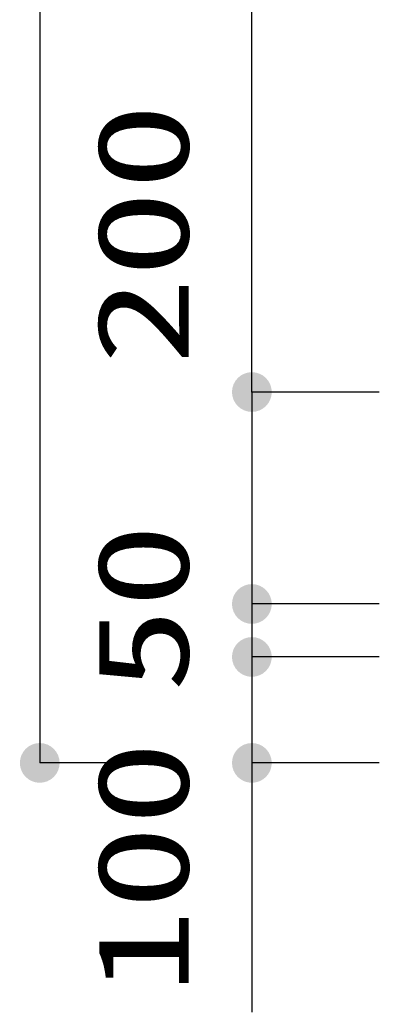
# Model space of a CAD drawing. Units: millimetres, scale not verified. Extents: x -9125 to 8193, y -6841 to 5236.
# Drawn here: x -6103 to -5765, y -4496 to -3559 of the extents above; entities that cross this region are included whole.
import ezdxf
from ezdxf.enums import TextEntityAlignment as Align

# ---------------------------------------------------------------- set-up
doc = ezdxf.new("R2010")
doc.units = ezdxf.units.MM
doc.header["$LTSCALE"] = 30
doc.layers.add('0-6_SUNPO', color=7, linetype='Continuous', lineweight=25)
doc.styles.add('ＭＳ ゴシック', font='')
doc.styles.get('ＭＳ ゴシック').set_extended_font_data('MS Gothic')

msp = doc.modelspace()

# ---------------------------------------------------------------- linework, layer by layer
at = {"layer": '0-6_SUNPO', "color": 4}
for p, q in [((-6084.69, -2060.72), (-6084.69, -4260.72)), ((-5884.69, -3910.72), (-5884.69, -2310.72)), ((-5764.69, -3910.72), (-5884.69, -3910.72)), ((-5884.69, -3910.72), (-5884.69, -4110.72)), ((-5764.69, -3910.72), (-5884.69, -3910.72)), ((-5764.69, -4110.72), (-5884.69, -4110.72)), ((-5764.69, -4110.72), (-5884.69, -4110.72)), ((-5884.69, -4110.72), (-5884.69, -4160.72)), ((-5764.69, -4160.72), (-5884.69, -4160.72)), ((-5764.69, -4160.72), (-5884.69, -4160.72)), ((-5884.69, -4160.72), (-5884.69, -4260.72)), ((-5964.69, -4260.72), (-6084.69, -4260.72)), ((-5764.69, -4260.72), (-5884.69, -4260.72)), ((-5884.69, -4260.72), (-5884.69, -4495.96))]:
    msp.add_line(p, q, dxfattribs=at)
at = {"layer": '0-6_SUNPO'}
for points in [[(-5895.11, -3895.13), (-5884.69, -3910.72), (-5897.95, -3897.46)], [(-5895.11, -3895.13), (-5884.69, -3910.72), (-5897.95, -3897.46)], [(-5891.87, -3893.4), (-5884.69, -3910.72), (-5895.11, -3895.13)], [(-5891.87, -3893.4), (-5884.69, -3910.72), (-5895.11, -3895.13)], [(-5888.35, -3892.33), (-5884.69, -3910.72), (-5891.87, -3893.4)], [(-5888.35, -3892.33), (-5884.69, -3910.72), (-5891.87, -3893.4)], [(-5884.69, -3891.97), (-5884.69, -3910.72), (-5888.35, -3892.33)], [(-5884.69, -3891.97), (-5884.69, -3910.72), (-5888.35, -3892.33)], [(-5881.03, -3892.33), (-5884.69, -3910.72), (-5884.69, -3891.97)], [(-5881.03, -3892.33), (-5884.69, -3910.72), (-5884.69, -3891.97)], [(-5877.52, -3893.4), (-5884.69, -3910.72), (-5881.03, -3892.33)], [(-5877.52, -3893.4), (-5884.69, -3910.72), (-5881.03, -3892.33)], [(-5874.27, -3895.13), (-5884.69, -3910.72), (-5877.52, -3893.4)], [(-5874.27, -3895.13), (-5884.69, -3910.72), (-5877.52, -3893.4)], [(-5871.43, -3897.46), (-5884.69, -3910.72), (-5874.27, -3895.13)], [(-5871.43, -3897.46), (-5884.69, -3910.72), (-5874.27, -3895.13)], [(-5902.01, -3903.55), (-5884.69, -3910.72), (-5903.08, -3907.06)], [(-5902.01, -3903.55), (-5884.69, -3910.72), (-5903.08, -3907.06)], [(-5900.28, -3900.31), (-5884.69, -3910.72), (-5902.01, -3903.55)], [(-5900.28, -3900.31), (-5884.69, -3910.72), (-5902.01, -3903.55)], [(-5897.95, -3897.46), (-5884.69, -3910.72), (-5900.28, -3900.31)], [(-5897.95, -3897.46), (-5884.69, -3910.72), (-5900.28, -3900.31)], [(-5869.1, -3900.31), (-5884.69, -3910.72), (-5871.43, -3897.46)], [(-5869.1, -3900.31), (-5884.69, -3910.72), (-5871.43, -3897.46)], [(-5867.37, -3903.55), (-5884.69, -3910.72), (-5869.1, -3900.31)], [(-5867.37, -3903.55), (-5884.69, -3910.72), (-5869.1, -3900.31)], [(-5866.3, -3907.06), (-5884.69, -3910.72), (-5867.37, -3903.55)], [(-5866.3, -3907.06), (-5884.69, -3910.72), (-5867.37, -3903.55)], [(-5903.08, -3907.06), (-5884.69, -3910.72), (-5903.44, -3910.72)], [(-5903.08, -3907.06), (-5884.69, -3910.72), (-5903.44, -3910.72)], [(-5903.44, -3910.72), (-5884.69, -3910.72), (-5903.08, -3914.38)], [(-5903.44, -3910.72), (-5884.69, -3910.72), (-5903.08, -3914.38)], [(-5903.08, -3914.38), (-5884.69, -3910.72), (-5902.01, -3917.9)], [(-5903.08, -3914.38), (-5884.69, -3910.72), (-5902.01, -3917.9)], [(-5902.01, -3917.9), (-5884.69, -3910.72), (-5900.28, -3921.14)], [(-5902.01, -3917.9), (-5884.69, -3910.72), (-5900.28, -3921.14)], [(-5900.28, -3921.14), (-5884.69, -3910.72), (-5897.95, -3923.98)], [(-5900.28, -3921.14), (-5884.69, -3910.72), (-5897.95, -3923.98)], [(-5897.95, -3923.98), (-5884.69, -3910.72), (-5895.11, -3926.31)], [(-5897.95, -3923.98), (-5884.69, -3910.72), (-5895.11, -3926.31)], [(-5895.11, -3926.31), (-5884.69, -3910.72), (-5891.87, -3928.05)], [(-5895.11, -3926.31), (-5884.69, -3910.72), (-5891.87, -3928.05)], [(-5891.87, -3928.05), (-5884.69, -3910.72), (-5888.35, -3929.11)], [(-5891.87, -3928.05), (-5884.69, -3910.72), (-5888.35, -3929.11)], [(-5888.35, -3929.11), (-5884.69, -3910.72), (-5884.69, -3929.47)], [(-5888.35, -3929.11), (-5884.69, -3910.72), (-5884.69, -3929.47)], [(-5865.94, -3910.72), (-5884.69, -3910.72), (-5866.3, -3907.06)], [(-5865.94, -3910.72), (-5884.69, -3910.72), (-5866.3, -3907.06)], [(-5884.69, -3929.47), (-5884.69, -3910.72), (-5881.03, -3929.11)], [(-5881.03, -3929.11), (-5884.69, -3910.72), (-5877.52, -3928.05)], [(-5877.52, -3928.05), (-5884.69, -3910.72), (-5874.27, -3926.31)], [(-5874.27, -3926.31), (-5884.69, -3910.72), (-5871.43, -3923.98)], [(-5871.43, -3923.98), (-5884.69, -3910.72), (-5869.1, -3921.14)], [(-5869.1, -3921.14), (-5884.69, -3910.72), (-5867.37, -3917.9)], [(-5867.37, -3917.9), (-5884.69, -3910.72), (-5866.3, -3914.38)], [(-5866.3, -3914.38), (-5884.69, -3910.72), (-5865.94, -3910.72)], [(-5884.69, -3929.47), (-5884.69, -3910.72), (-5881.03, -3929.11)], [(-5881.03, -3929.11), (-5884.69, -3910.72), (-5877.52, -3928.05)], [(-5877.52, -3928.05), (-5884.69, -3910.72), (-5874.27, -3926.31)], [(-5874.27, -3926.31), (-5884.69, -3910.72), (-5871.43, -3923.98)], [(-5871.43, -3923.98), (-5884.69, -3910.72), (-5869.1, -3921.14)], [(-5869.1, -3921.14), (-5884.69, -3910.72), (-5867.37, -3917.9)], [(-5867.37, -3917.9), (-5884.69, -3910.72), (-5866.3, -3914.38)], [(-5866.3, -3914.38), (-5884.69, -3910.72), (-5865.94, -3910.72)], [(-5888.35, -4092.33), (-5884.69, -4110.72), (-5891.87, -4093.4)], [(-5888.35, -4092.33), (-5884.69, -4110.72), (-5891.87, -4093.4)], [(-5884.69, -4091.97), (-5884.69, -4110.72), (-5888.35, -4092.33)], [(-5884.69, -4091.97), (-5884.69, -4110.72), (-5888.35, -4092.33)], [(-5881.03, -4092.33), (-5884.69, -4110.72), (-5884.69, -4091.97)], [(-5881.03, -4092.33), (-5884.69, -4110.72), (-5884.69, -4091.97)], [(-5877.52, -4093.4), (-5884.69, -4110.72), (-5881.03, -4092.33)], [(-5877.52, -4093.4), (-5884.69, -4110.72), (-5881.03, -4092.33)], [(-5900.28, -4100.31), (-5884.69, -4110.72), (-5902.01, -4103.55)], [(-5900.28, -4100.31), (-5884.69, -4110.72), (-5902.01, -4103.55)], [(-5897.95, -4097.46), (-5884.69, -4110.72), (-5900.28, -4100.31)], [(-5897.95, -4097.46), (-5884.69, -4110.72), (-5900.28, -4100.31)], [(-5895.11, -4095.13), (-5884.69, -4110.72), (-5897.95, -4097.46)], [(-5895.11, -4095.13), (-5884.69, -4110.72), (-5897.95, -4097.46)], [(-5891.87, -4093.4), (-5884.69, -4110.72), (-5895.11, -4095.13)], [(-5891.87, -4093.4), (-5884.69, -4110.72), (-5895.11, -4095.13)], [(-5874.27, -4095.13), (-5884.69, -4110.72), (-5877.52, -4093.4)], [(-5874.27, -4095.13), (-5884.69, -4110.72), (-5877.52, -4093.4)], [(-5871.43, -4097.46), (-5884.69, -4110.72), (-5874.27, -4095.13)], [(-5871.43, -4097.46), (-5884.69, -4110.72), (-5874.27, -4095.13)], [(-5869.1, -4100.31), (-5884.69, -4110.72), (-5871.43, -4097.46)], [(-5869.1, -4100.31), (-5884.69, -4110.72), (-5871.43, -4097.46)], [(-5867.37, -4103.55), (-5884.69, -4110.72), (-5869.1, -4100.31)], [(-5867.37, -4103.55), (-5884.69, -4110.72), (-5869.1, -4100.31)], [(-5903.08, -4107.06), (-5884.69, -4110.72), (-5903.44, -4110.72)], [(-5903.08, -4107.06), (-5884.69, -4110.72), (-5903.44, -4110.72)], [(-5903.44, -4110.72), (-5884.69, -4110.72), (-5903.08, -4114.38)], [(-5903.44, -4110.72), (-5884.69, -4110.72), (-5903.08, -4114.38)], [(-5902.01, -4103.55), (-5884.69, -4110.72), (-5903.08, -4107.06)], [(-5902.01, -4103.55), (-5884.69, -4110.72), (-5903.08, -4107.06)], [(-5903.08, -4114.38), (-5884.69, -4110.72), (-5902.01, -4117.9)], [(-5903.08, -4114.38), (-5884.69, -4110.72), (-5902.01, -4117.9)], [(-5902.01, -4117.9), (-5884.69, -4110.72), (-5900.28, -4121.14)], [(-5902.01, -4117.9), (-5884.69, -4110.72), (-5900.28, -4121.14)], [(-5900.28, -4121.14), (-5884.69, -4110.72), (-5897.95, -4123.98)], [(-5900.28, -4121.14), (-5884.69, -4110.72), (-5897.95, -4123.98)], [(-5897.95, -4123.98), (-5884.69, -4110.72), (-5895.11, -4126.31)], [(-5897.95, -4123.98), (-5884.69, -4110.72), (-5895.11, -4126.31)], [(-5895.11, -4126.31), (-5884.69, -4110.72), (-5891.87, -4128.05)], [(-5895.11, -4126.31), (-5884.69, -4110.72), (-5891.87, -4128.05)], [(-5891.87, -4128.05), (-5884.69, -4110.72), (-5888.35, -4129.11)], [(-5891.87, -4128.05), (-5884.69, -4110.72), (-5888.35, -4129.11)], [(-5888.35, -4129.11), (-5884.69, -4110.72), (-5884.69, -4129.47)], [(-5888.35, -4129.11), (-5884.69, -4110.72), (-5884.69, -4129.47)], [(-5866.3, -4107.06), (-5884.69, -4110.72), (-5867.37, -4103.55)], [(-5866.3, -4107.06), (-5884.69, -4110.72), (-5867.37, -4103.55)], [(-5865.94, -4110.72), (-5884.69, -4110.72), (-5866.3, -4107.06)], [(-5865.94, -4110.72), (-5884.69, -4110.72), (-5866.3, -4107.06)], [(-5884.69, -4129.47), (-5884.69, -4110.72), (-5881.03, -4129.11)], [(-5881.03, -4129.11), (-5884.69, -4110.72), (-5877.52, -4128.05)], [(-5877.52, -4128.05), (-5884.69, -4110.72), (-5874.27, -4126.31)], [(-5874.27, -4126.31), (-5884.69, -4110.72), (-5871.43, -4123.98)], [(-5871.43, -4123.98), (-5884.69, -4110.72), (-5869.1, -4121.14)], [(-5869.1, -4121.14), (-5884.69, -4110.72), (-5867.37, -4117.9)], [(-5867.37, -4117.9), (-5884.69, -4110.72), (-5866.3, -4114.38)], [(-5866.3, -4114.38), (-5884.69, -4110.72), (-5865.94, -4110.72)], [(-5884.69, -4129.47), (-5884.69, -4110.72), (-5881.03, -4129.11)], [(-5881.03, -4129.11), (-5884.69, -4110.72), (-5877.52, -4128.05)], [(-5877.52, -4128.05), (-5884.69, -4110.72), (-5874.27, -4126.31)], [(-5874.27, -4126.31), (-5884.69, -4110.72), (-5871.43, -4123.98)], [(-5871.43, -4123.98), (-5884.69, -4110.72), (-5869.1, -4121.14)], [(-5869.1, -4121.14), (-5884.69, -4110.72), (-5867.37, -4117.9)], [(-5867.37, -4117.9), (-5884.69, -4110.72), (-5866.3, -4114.38)], [(-5866.3, -4114.38), (-5884.69, -4110.72), (-5865.94, -4110.72)], [(-5897.95, -4147.46), (-5884.69, -4160.72), (-5900.28, -4150.31)], [(-5897.95, -4147.46), (-5884.69, -4160.72), (-5900.28, -4150.31)], [(-5895.11, -4145.13), (-5884.69, -4160.72), (-5897.95, -4147.46)], [(-5895.11, -4145.13), (-5884.69, -4160.72), (-5897.95, -4147.46)], [(-5891.87, -4143.4), (-5884.69, -4160.72), (-5895.11, -4145.13)], [(-5891.87, -4143.4), (-5884.69, -4160.72), (-5895.11, -4145.13)], [(-5888.35, -4142.33), (-5884.69, -4160.72), (-5891.87, -4143.4)], [(-5888.35, -4142.33), (-5884.69, -4160.72), (-5891.87, -4143.4)], [(-5884.69, -4141.97), (-5884.69, -4160.72), (-5888.35, -4142.33)], [(-5884.69, -4141.97), (-5884.69, -4160.72), (-5888.35, -4142.33)], [(-5881.03, -4142.33), (-5884.69, -4160.72), (-5884.69, -4141.97)], [(-5881.03, -4142.33), (-5884.69, -4160.72), (-5884.69, -4141.97)], [(-5877.52, -4143.4), (-5884.69, -4160.72), (-5881.03, -4142.33)], [(-5877.52, -4143.4), (-5884.69, -4160.72), (-5881.03, -4142.33)], [(-5874.27, -4145.13), (-5884.69, -4160.72), (-5877.52, -4143.4)], [(-5874.27, -4145.13), (-5884.69, -4160.72), (-5877.52, -4143.4)], [(-5871.43, -4147.46), (-5884.69, -4160.72), (-5874.27, -4145.13)], [(-5871.43, -4147.46), (-5884.69, -4160.72), (-5874.27, -4145.13)], [(-5869.1, -4150.31), (-5884.69, -4160.72), (-5871.43, -4147.46)], [(-5869.1, -4150.31), (-5884.69, -4160.72), (-5871.43, -4147.46)], [(-5903.08, -4157.06), (-5884.69, -4160.72), (-5903.44, -4160.72)], [(-5903.08, -4157.06), (-5884.69, -4160.72), (-5903.44, -4160.72)], [(-5902.01, -4153.55), (-5884.69, -4160.72), (-5903.08, -4157.06)], [(-5902.01, -4153.55), (-5884.69, -4160.72), (-5903.08, -4157.06)], [(-5900.28, -4150.31), (-5884.69, -4160.72), (-5902.01, -4153.55)], [(-5900.28, -4150.31), (-5884.69, -4160.72), (-5902.01, -4153.55)], [(-5867.37, -4153.55), (-5884.69, -4160.72), (-5869.1, -4150.31)], [(-5867.37, -4153.55), (-5884.69, -4160.72), (-5869.1, -4150.31)], [(-5866.3, -4157.06), (-5884.69, -4160.72), (-5867.37, -4153.55)], [(-5866.3, -4157.06), (-5884.69, -4160.72), (-5867.37, -4153.55)], [(-5865.94, -4160.72), (-5884.69, -4160.72), (-5866.3, -4157.06)], [(-5865.94, -4160.72), (-5884.69, -4160.72), (-5866.3, -4157.06)], [(-5903.44, -4160.72), (-5884.69, -4160.72), (-5903.08, -4164.38)], [(-5903.44, -4160.72), (-5884.69, -4160.72), (-5903.08, -4164.38)], [(-5903.08, -4164.38), (-5884.69, -4160.72), (-5902.01, -4167.9)], [(-5903.08, -4164.38), (-5884.69, -4160.72), (-5902.01, -4167.9)], [(-5902.01, -4167.9), (-5884.69, -4160.72), (-5900.28, -4171.14)], [(-5902.01, -4167.9), (-5884.69, -4160.72), (-5900.28, -4171.14)], [(-5900.28, -4171.14), (-5884.69, -4160.72), (-5897.95, -4173.98)], [(-5900.28, -4171.14), (-5884.69, -4160.72), (-5897.95, -4173.98)], [(-5897.95, -4173.98), (-5884.69, -4160.72), (-5895.11, -4176.31)], [(-5897.95, -4173.98), (-5884.69, -4160.72), (-5895.11, -4176.31)], [(-5895.11, -4176.31), (-5884.69, -4160.72), (-5891.87, -4178.05)], [(-5895.11, -4176.31), (-5884.69, -4160.72), (-5891.87, -4178.05)], [(-5891.87, -4178.05), (-5884.69, -4160.72), (-5888.35, -4179.11)], [(-5891.87, -4178.05), (-5884.69, -4160.72), (-5888.35, -4179.11)], [(-5888.35, -4179.11), (-5884.69, -4160.72), (-5884.69, -4179.47)], [(-5888.35, -4179.11), (-5884.69, -4160.72), (-5884.69, -4179.47)], [(-5884.69, -4179.47), (-5884.69, -4160.72), (-5881.03, -4179.11)], [(-5881.03, -4179.11), (-5884.69, -4160.72), (-5877.52, -4178.05)], [(-5877.52, -4178.05), (-5884.69, -4160.72), (-5874.27, -4176.31)], [(-5874.27, -4176.31), (-5884.69, -4160.72), (-5871.43, -4173.98)], [(-5871.43, -4173.98), (-5884.69, -4160.72), (-5869.1, -4171.14)], [(-5869.1, -4171.14), (-5884.69, -4160.72), (-5867.37, -4167.9)], [(-5867.37, -4167.9), (-5884.69, -4160.72), (-5866.3, -4164.38)], [(-5866.3, -4164.38), (-5884.69, -4160.72), (-5865.94, -4160.72)], [(-5884.69, -4179.47), (-5884.69, -4160.72), (-5881.03, -4179.11)], [(-5881.03, -4179.11), (-5884.69, -4160.72), (-5877.52, -4178.05)], [(-5877.52, -4178.05), (-5884.69, -4160.72), (-5874.27, -4176.31)], [(-5874.27, -4176.31), (-5884.69, -4160.72), (-5871.43, -4173.98)], [(-5871.43, -4173.98), (-5884.69, -4160.72), (-5869.1, -4171.14)], [(-5869.1, -4171.14), (-5884.69, -4160.72), (-5867.37, -4167.9)], [(-5867.37, -4167.9), (-5884.69, -4160.72), (-5866.3, -4164.38)], [(-5866.3, -4164.38), (-5884.69, -4160.72), (-5865.94, -4160.72)], [(-6088.35, -4242.33), (-6084.69, -4260.72), (-6091.87, -4243.4)], [(-6084.69, -4241.97), (-6084.69, -4260.72), (-6088.35, -4242.33)], [(-6081.03, -4242.33), (-6084.69, -4260.72), (-6084.69, -4241.97)], [(-6077.52, -4243.4), (-6084.69, -4260.72), (-6081.03, -4242.33)], [(-5888.35, -4242.33), (-5884.69, -4260.72), (-5891.87, -4243.4)], [(-5884.69, -4241.97), (-5884.69, -4260.72), (-5888.35, -4242.33)], [(-5881.03, -4242.33), (-5884.69, -4260.72), (-5884.69, -4241.97)], [(-5877.52, -4243.4), (-5884.69, -4260.72), (-5881.03, -4242.33)], [(-6100.28, -4250.31), (-6084.69, -4260.72), (-6102.01, -4253.55)], [(-6097.95, -4247.46), (-6084.69, -4260.72), (-6100.28, -4250.31)], [(-6095.11, -4245.13), (-6084.69, -4260.72), (-6097.95, -4247.46)], [(-6091.87, -4243.4), (-6084.69, -4260.72), (-6095.11, -4245.13)], [(-6074.27, -4245.13), (-6084.69, -4260.72), (-6077.52, -4243.4)], [(-6071.43, -4247.46), (-6084.69, -4260.72), (-6074.27, -4245.13)], [(-6069.1, -4250.31), (-6084.69, -4260.72), (-6071.43, -4247.46)], [(-6067.37, -4253.55), (-6084.69, -4260.72), (-6069.1, -4250.31)], [(-5900.28, -4250.31), (-5884.69, -4260.72), (-5902.01, -4253.55)], [(-5897.95, -4247.46), (-5884.69, -4260.72), (-5900.28, -4250.31)], [(-5895.11, -4245.13), (-5884.69, -4260.72), (-5897.95, -4247.46)], [(-5891.87, -4243.4), (-5884.69, -4260.72), (-5895.11, -4245.13)], [(-5874.27, -4245.13), (-5884.69, -4260.72), (-5877.52, -4243.4)], [(-5871.43, -4247.46), (-5884.69, -4260.72), (-5874.27, -4245.13)], [(-5869.1, -4250.31), (-5884.69, -4260.72), (-5871.43, -4247.46)], [(-5867.37, -4253.55), (-5884.69, -4260.72), (-5869.1, -4250.31)], [(-6103.08, -4257.06), (-6084.69, -4260.72), (-6103.44, -4260.72)], [(-6103.44, -4260.72), (-6084.69, -4260.72), (-6103.08, -4264.38)], [(-6102.01, -4253.55), (-6084.69, -4260.72), (-6103.08, -4257.06)], [(-6103.08, -4264.38), (-6084.69, -4260.72), (-6102.01, -4267.9)], [(-6102.01, -4267.9), (-6084.69, -4260.72), (-6100.28, -4271.14)], [(-6100.28, -4271.14), (-6084.69, -4260.72), (-6097.95, -4273.98)], [(-6097.95, -4273.98), (-6084.69, -4260.72), (-6095.11, -4276.31)], [(-6095.11, -4276.31), (-6084.69, -4260.72), (-6091.87, -4278.05)], [(-6091.87, -4278.05), (-6084.69, -4260.72), (-6088.35, -4279.11)], [(-6088.35, -4279.11), (-6084.69, -4260.72), (-6084.69, -4279.47)], [(-6066.3, -4257.06), (-6084.69, -4260.72), (-6067.37, -4253.55)], [(-6065.94, -4260.72), (-6084.69, -4260.72), (-6066.3, -4257.06)], [(-6084.69, -4279.47), (-6084.69, -4260.72), (-6081.03, -4279.11)], [(-6081.03, -4279.11), (-6084.69, -4260.72), (-6077.52, -4278.05)], [(-6077.52, -4278.05), (-6084.69, -4260.72), (-6074.27, -4276.31)], [(-6074.27, -4276.31), (-6084.69, -4260.72), (-6071.43, -4273.98)], [(-6071.43, -4273.98), (-6084.69, -4260.72), (-6069.1, -4271.14)], [(-6069.1, -4271.14), (-6084.69, -4260.72), (-6067.37, -4267.9)], [(-6067.37, -4267.9), (-6084.69, -4260.72), (-6066.3, -4264.38)], [(-6066.3, -4264.38), (-6084.69, -4260.72), (-6065.94, -4260.72)], [(-5903.08, -4257.06), (-5884.69, -4260.72), (-5903.44, -4260.72)], [(-5903.44, -4260.72), (-5884.69, -4260.72), (-5903.08, -4264.38)], [(-5902.01, -4253.55), (-5884.69, -4260.72), (-5903.08, -4257.06)], [(-5903.08, -4264.38), (-5884.69, -4260.72), (-5902.01, -4267.9)], [(-5902.01, -4267.9), (-5884.69, -4260.72), (-5900.28, -4271.14)], [(-5900.28, -4271.14), (-5884.69, -4260.72), (-5897.95, -4273.98)], [(-5897.95, -4273.98), (-5884.69, -4260.72), (-5895.11, -4276.31)], [(-5895.11, -4276.31), (-5884.69, -4260.72), (-5891.87, -4278.05)], [(-5891.87, -4278.05), (-5884.69, -4260.72), (-5888.35, -4279.11)], [(-5888.35, -4279.11), (-5884.69, -4260.72), (-5884.69, -4279.47)], [(-5866.3, -4257.06), (-5884.69, -4260.72), (-5867.37, -4253.55)], [(-5865.94, -4260.72), (-5884.69, -4260.72), (-5866.3, -4257.06)], [(-5884.69, -4279.47), (-5884.69, -4260.72), (-5881.03, -4279.11)], [(-5881.03, -4279.11), (-5884.69, -4260.72), (-5877.52, -4278.05)], [(-5877.52, -4278.05), (-5884.69, -4260.72), (-5874.27, -4276.31)], [(-5874.27, -4276.31), (-5884.69, -4260.72), (-5871.43, -4273.98)], [(-5871.43, -4273.98), (-5884.69, -4260.72), (-5869.1, -4271.14)], [(-5869.1, -4271.14), (-5884.69, -4260.72), (-5867.37, -4267.9)], [(-5867.37, -4267.9), (-5884.69, -4260.72), (-5866.3, -4264.38)], [(-5866.3, -4264.38), (-5884.69, -4260.72), (-5865.94, -4260.72)]]:
    msp.add_solid(points, dxfattribs=at)

# ---------------------------------------------------------------- texts
at = {"layer": '0-6_SUNPO', "color": 3, "style": 'ＭＳ ゴシック'}
for s, width, p in [('200', 1.4, (-5918.44, -3885.24)), ('50', 1.35, (-5918.44, -4194.01)), ('100', 1.35, (-5918.44, -4478.83))]:
    msp.add_text(s, height=86.59, rotation=90, dxfattribs=dict(at, width=width)).set_placement(p, align=Align.BOTTOM_LEFT)

doc.saveas('drawing.dxf')
